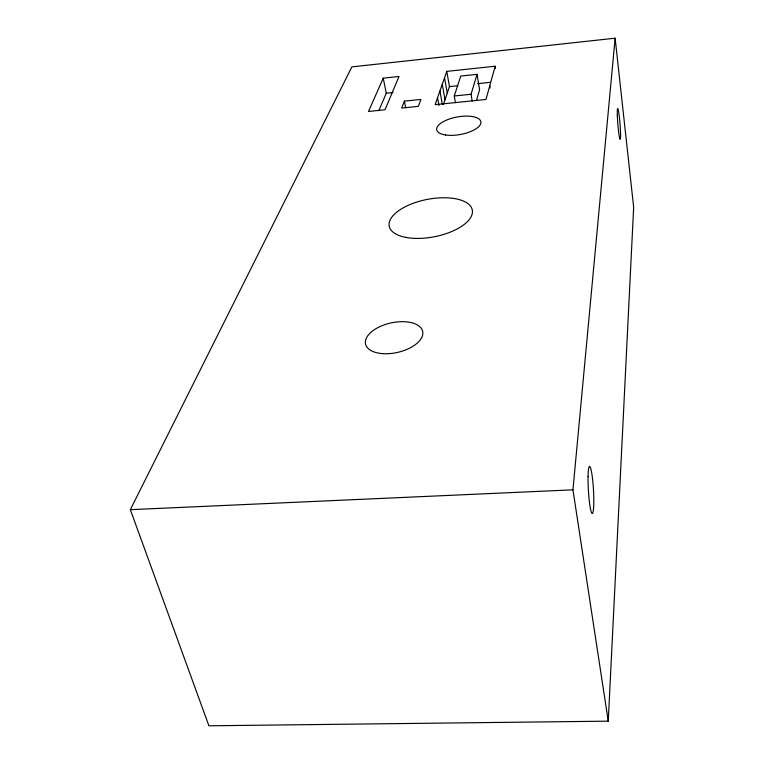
<?xml version="1.0" encoding="UTF-8"?>
<svg xmlns="http://www.w3.org/2000/svg" width="764" height="764" viewBox="0 0 764 764"><rect width="100%" height="100%" fill="white"/><g stroke="black" fill="none" stroke-linecap="round" stroke-linejoin="round"><path stroke-width="1.15" d="M608.259 721.159L633.662 207.245L615.125 38.2L351.879 66.879L130.338 509.674L208.906 725.8L608.259 721.159L572.952 489.829L615.125 38.2M495.187 66.22L485.99 99.454L435.136 104.649L446.768 71.386L495.187 66.22L495.54 68.416M476.65 99.903L479.601 89.76L477.051 74.337L460.749 76.056L454.255 95.997L455.439 102.739M472.181 101.029L471.044 94.268L477.051 74.337M443.502 104.248L449.461 86.609L446.768 71.386M404.395 101.135L401.644 108.068L418.347 106.358L420.935 99.435L404.395 101.135L405.703 107.82M378.801 110.675L386.288 93.218L383.241 78.167L399.009 76.486L385.027 109.758L368.487 111.448L383.241 78.167M386.288 93.218L393.011 92.511M449.461 86.609L457.684 85.749M477.643 83.668L490.564 82.311M454.255 95.997L471.044 94.268M130.338 509.674L572.952 489.829M437.552 97.725L438.985 105.566M439.93 90.935L442.346 104.276M442.251 84.288L445.03 99.74M444.533 77.775L447.265 93.112M489.781 85.749L490.144 87.994M405.665 237.365A42.335 19.014 -11 0 0 472.152 214.044A42.335 19.014 -11 0 0 414.441 202.842A42.335 19.014 -11 0 0 405.665 237.365M445.555 134.989A22.452 8.901 -10.3 0 0 480.776 123.453A22.452 8.901 -10.3 0 0 450.006 118.792A22.452 8.901 -10.3 0 0 445.555 134.989M382.525 353.637A29.271 15.108 -12.5 0 0 422.683 331.452A29.271 15.108 -12.5 0 0 377.072 328.052A29.271 15.108 -12.5 0 0 382.525 353.637M617.312 115.068A15.49 1.098 85.4 0 0 620.043 139.287A15.49 1.098 85.4 0 0 619.384 117.341A15.49 1.098 85.4 0 0 617.312 115.068M588.06 476.402A23.627 2.55 86.7 0 0 592.005 513.398A23.627 2.55 86.7 0 0 592.654 479.897A23.627 2.55 86.7 0 0 588.06 476.402"/></g></svg>
